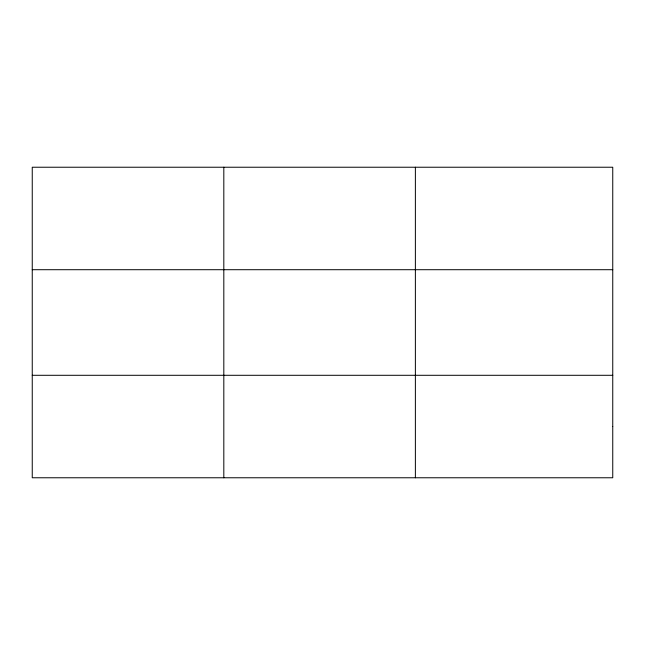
<?xml version="1.0" encoding="UTF-8"?>
<svg xmlns="http://www.w3.org/2000/svg" width="645" height="645" viewBox="0 0 645 645"><rect width="100%" height="100%" fill="white"/><g stroke="black" fill="none" stroke-linecap="round" stroke-linejoin="round"><path stroke-width="0.97" d="M223.815 477.768L223.815 167.232M415.38 477.768L415.38 167.232M32.25 269.707L612.75 269.707M32.25 375.293L612.75 375.293M612.75 426.53L612.75 477.768L32.25 477.768L32.25 167.232L612.75 167.232L612.75 426.53"/></g></svg>
